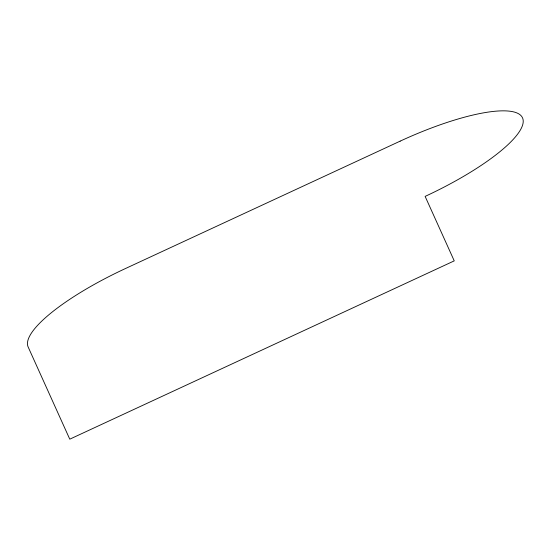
<?xml version="1.0" encoding="UTF-8"?>
<svg xmlns="http://www.w3.org/2000/svg" width="550" height="550" viewBox="0 0 550 550"><rect width="100%" height="100%" fill="white"/><g stroke="black" fill="none" stroke-linecap="round" stroke-linejoin="round"><path stroke-width="0.82" d="M400.18 141.13L125.558 268.489A121.089 30.319 -24.9 0 0 28.188 347.071L69.774 439.175L454.238 260.865L425.129 196.391A121.089 30.319 -24.9 0 0 522.5 117.817A121.089 30.319 -24.9 0 0 400.18 141.13"/></g></svg>
